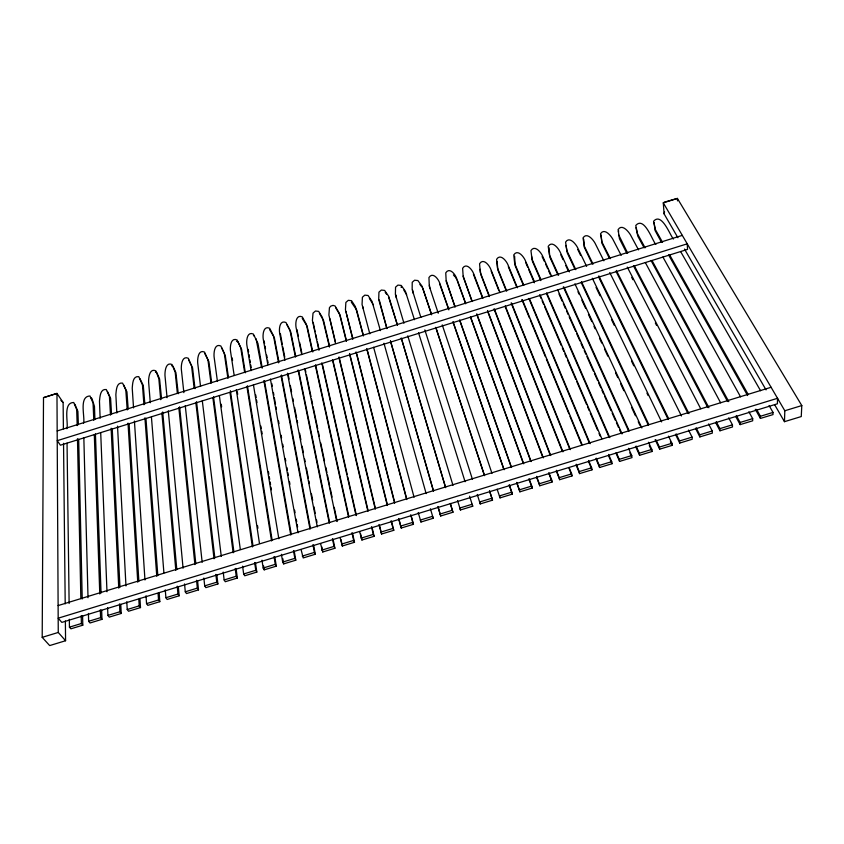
<?xml version="1.0" encoding="UTF-8"?>
<svg xmlns="http://www.w3.org/2000/svg" width="844" height="844" viewBox="0 0 844 844"><rect width="100%" height="100%" fill="white"/><g stroke="black" fill="none" stroke-linecap="round" stroke-linejoin="round"><path stroke-width="1.27" d="M748.86 411.756L752.679 418.635L752.679 420.797L740.146 424.616L735.746 416.525M65.368 620.994L65.579 640.733L49.68 645.576L42.2 637.347L43.508 397.64L56.97 393.409L63.121 402.482L63.395 428.815M769.095 405.574L773.03 412.421L772.988 414.594L760.433 418.424L760.444 416.261L756.583 409.393M784.466 421.673L784.814 410.754L663.289 202.855L664.492 202.106L677.394 198.424L801.8 405.574L801.262 416.556L784.466 421.673L774.602 404.635M677.901 237.713L664.091 213.859L664.576 211.844M654.089 222.658L655.071 230.496L661.485 242.291M618.346 231.836L618.715 230.95M601.171 235.086L601.814 242.956L609.505 258.549M583.7 239.232L584.238 247.123L592.256 263.95M549.001 247.619L549.803 257.051L557.916 274.965M514.608 256.165L515.146 265.638L523.291 285.093M43.508 397.64L56.97 393.409L58.257 632.451L65.579 640.733M57.17 430.946L682.3 235.381M58.109 605.581L771.099 387.291M69.44 627.155L81.383 623.516L82.796 625.193L70.875 628.822L69.44 627.155L69.335 619.274M88.641 621.3L100.594 617.65L101.976 619.338L90.034 622.977L88.641 621.3L88.43 613.44M107.916 615.413L119.89 611.763L121.219 613.461L109.266 617.112L107.916 615.413L107.599 607.532M127.212 609.526L139.207 605.865L140.505 607.585L128.531 611.235L127.212 609.526L126.8 601.666M146.54 603.629L158.556 599.957L159.811 601.688L147.827 605.348L146.54 603.629L146.023 595.748M165.899 597.721L177.936 594.049L179.15 595.79L167.144 599.451L165.899 597.721L165.276 589.861M185.29 591.802L197.338 588.12L198.509 589.882L186.482 593.554L185.29 591.802L184.551 583.932M204.702 585.873L216.771 582.191L217.9 583.964L205.862 587.635L204.702 585.873L203.858 578.045M224.145 579.944L236.236 576.252L237.322 578.034L225.264 581.716L224.145 579.944L223.196 572.095M243.663 573.983L255.764 570.291L256.819 572.095L244.739 575.777L243.663 573.983L242.597 566.176M263.17 568.033L275.281 564.33L276.294 566.145L264.204 569.837L263.17 568.033L261.988 560.226M282.698 562.072L294.83 558.369L295.801 560.194L283.689 563.887L282.698 562.072L281.411 554.308M302.257 556.101L314.411 552.398L315.339 554.234L303.207 557.937L301.097 549.634M321.849 550.119L334.013 546.406L334.91 548.262L322.756 551.976L320.583 543.663M341.461 544.137L353.657 540.413L354.501 542.281L342.337 545.994L340.111 537.691M361.105 538.145L373.322 534.41L374.124 536.299L361.939 540.012L359.671 531.741M380.781 532.131L393.009 528.407L393.779 530.306L381.572 534.02L378.945 524.483M400.489 526.118L412.737 522.383L413.465 524.293L401.238 528.027L398.547 518.49M440.03 514.049L452.31 510.303L452.954 512.245L440.695 515.99L437.867 506.484M491.968 498.203L479.645 501.958L480.236 503.921L492.527 500.175L489.499 490.691M511.844 492.136L499.5 495.903L500.038 497.876L512.35 494.12L509.259 484.667M531.741 486.06L532.216 488.064L519.883 491.82L519.387 489.837L531.741 486.06L529.061 478.643M551.67 479.983L552.103 481.998L539.759 485.764L539.295 483.76L551.67 479.983L548.885 472.608M571.631 473.885L572.021 475.921L559.656 479.687L559.234 477.672L571.631 473.885L569.215 467.755M591.623 467.787L591.971 469.834L579.585 473.611L579.216 471.574L591.623 467.787L588.616 460.486M611.689 461.668L611.995 463.725L599.588 467.502L599.261 465.455L611.689 461.668L608.577 454.431M631.734 455.549L631.998 457.617L619.58 461.404L619.285 459.347L631.734 455.549L628.516 448.333M651.821 449.419L652.032 451.498L639.594 455.296L639.351 453.217L651.821 449.419L648.498 442.267M671.929 443.279L672.109 445.379L659.639 449.177L659.438 447.088L671.929 443.279L668.49 436.158M692.069 437.129L692.207 439.249L679.726 443.058L679.568 440.948L692.069 437.129L688.546 430.081M712.241 430.978L712.325 433.109L699.834 436.918L699.718 434.797L712.241 430.978L708.601 423.952M732.444 424.806L732.486 426.958L719.974 430.778L719.9 428.636L732.444 424.806L728.71 417.854M740.146 424.616L740.114 422.464L752.679 418.635M760.444 416.261L773.03 412.421M42.2 637.347L58.257 632.451M784.814 410.754L801.8 405.574M433.215 518.269L432.529 516.338L420.27 520.083L420.977 522.003L433.215 518.269L430.408 508.763M460.455 509.955L472.724 506.21L472.123 504.258L459.822 508.014L460.455 509.955L457.543 500.481M236.499 341.261L237.987 341.852L241.606 349.427L245.34 372.784M171.638 365.737L173.073 366.338L175.911 372.647L178.253 393.715M155.433 372.035L156.847 372.647L159.59 378.988L161.542 398.832M90.508 397.693L91.163 397.841M400.942 287.013L401.828 287.435M351.357 302.226L356.643 309.97L363.374 335.332M302.247 318.388L307.153 326.248L312.786 351.959M269.679 329.698L274.332 337.632L278.974 362.129M253.432 335.501L254.234 335.944M204.733 353.488L208.89 361.612L211.633 382.469M188.528 359.649L192.559 367.815L195.006 388.651M139.893 378.534L143.269 385.392L144.841 403.886M123.657 384.938L126.938 391.838L128.183 409.087M107.42 391.373L110.596 398.326L111.535 414.225M74.926 404.318L77.891 411.355L78.365 424.659M60.926 400.425L63.121 402.482M453.428 274.922L454.884 276.716M419.869 284.375L421.958 287.087M403.865 290.157L406.618 294.651M385.244 292.404L386.573 294.218M369.366 298.386L373.27 304.747M335.796 307.933L340.111 315.287L346.462 340.733M319.412 313.324L323.611 320.709L329.624 346.378M455.612 277.613L456.456 278.921M286.77 324.423L290.726 331.882L295.727 356.358M542.091 256.618L544.496 261.556M684.484 249.064L766.046 389.875M673.417 239.01C670.368 236.098 661.77 211.644 653.551 221.307L655.482 229.726L662.561 242.312M680.623 251.565L760.581 390.74M388.567 296.961L397.376 324.813M669.651 254.899L748.217 394.517M668.553 254.877L747.584 395.551M755.296 409.277L760.433 418.424M655.894 244.412C652.76 241.806 644.436 215.579 635.754 225.475L637.558 233.915L645.101 247.788M662.899 257.019L740.578 396.859M652.022 260.522L728.794 401.649M736.337 415.522L740.114 422.464M644.088 247.735L637.811 236.172L635.975 227.711M650.998 260.448L727.581 401.501M638.528 249.877L630.436 234.822C628.084 230.939 621.817 223.66 618.093 229.621L619.475 238.81L626.754 253.094M645.365 262.621L720.628 402.799M221.761 347.844L225.264 355.472L228.492 377.648M627.704 253.168L618.842 235.149M634.424 265.955L708.907 407.715M716.239 421.662L719.9 428.636M633.464 265.871L707.789 407.546M715.712 422.644L719.974 430.778M473.421 274.321L482.473 297.763M621.195 255.373L612.702 238.989C610.423 235.075 604.23 227.817 600.517 233.767L602.057 242.228L610.391 258.665M627.271 267.084L700.71 408.728M631.702 277.37L632.916 279.712M655.345 323.03L656.558 325.373M616.352 270.407L688.999 413.666M696.142 427.75L699.718 434.797M616.046 271.462L687.944 413.444M695.678 428.699L699.834 436.918M603.861 260.807L595.041 243.177C592.847 239.221 586.717 231.994 583.004 237.924L584.428 246.406L593.068 264.088M609.737 272.559L681.488 415.976M598.839 275.882L668.606 418.55M676.107 433.869L679.568 440.948M598.586 276.916L668.216 419.489M675.696 434.808L679.726 443.058M439.566 283.626L448.818 309.864M586.622 266.377L577.454 247.376C575.344 243.399 569.278 236.183 565.575 242.112L566.862 250.605L575.84 269.658M592.34 278.246L661.622 421.905M577.739 249.434L580.598 255.373M596.043 287.435L600.042 295.748M611.478 319.507L614.337 325.436M631.502 361.063L633.781 365.811M646.937 393.125L648.086 395.498M670.389 441.813L672.109 445.379M581.453 281.569L648.783 424.458M656.073 439.946L659.438 447.088M575.081 269.489L567.242 252.82L566.018 245.425M581.242 282.571L648.445 425.376M655.166 439.661L659.639 449.177M422.76 288.416L431.622 314.812M569.362 271.884L559.952 251.628C557.926 247.608 551.934 240.413 548.22 246.332L549.391 254.846L558.601 275.155M574.901 283.795L641.862 427.971M560.817 254.856L563.032 259.625M565.796 265.586L568.012 270.354M577.961 291.802L579.068 294.187M581.832 300.147L585.694 308.493M588.458 314.453L591.781 321.596M593.986 326.364L595.094 328.749M599.514 338.286L601.73 343.054M604.494 349.015L607.807 356.157M615.55 372.848L617.766 377.616M620.53 383.566L623.843 390.719M631.586 407.409L635.448 415.744M638.212 421.705L639.879 425.281M649.268 445.548L652.032 451.498M564.024 287.108L629.054 430.514M636.102 446.054L639.351 453.217M563.317 286.907L628.78 431.411M635.806 446.94L639.594 455.296M551.67 276.357L542.534 255.911C540.582 251.86 534.653 244.686 530.95 250.594L531.994 259.119L540.93 279.628M557.578 289.587L622.07 433.9M545.562 263.961L547.714 268.772M548.79 271.177L550.394 274.785M558.992 294.028L562.209 301.245M563.286 303.65L565.427 308.461M566.503 310.866L568.117 314.474M569.183 316.88L575.629 331.312M576.705 333.718L579.923 340.944M580.999 343.35L583.141 348.161M584.217 350.566L585.831 354.174M586.907 356.579L593.343 371.012M594.419 373.417L597.636 380.633M598.712 383.039L600.865 387.85M601.93 390.255L603.544 393.863M604.62 396.269L611.056 410.701M612.132 413.106L615.36 420.323M616.426 422.728L618.578 427.549M619.654 429.955L621.258 433.563M629.846 452.806L631.46 456.414M546.722 292.889L609.822 437.635M616.658 453.312L619.285 459.347M540.835 280.598L532.437 261.313L531.562 256.133M546.606 293.86L609.073 437.297M615.898 452.964L619.58 461.404M534.526 281.959L525.2 260.247C523.333 256.154 517.467 249.001 513.753 254.909L514.682 263.455L523.797 285.23M540.223 295.221L601.846 438.743M525.58 262.273L527.648 267.094M528.682 269.51L534.379 282.782M539.548 294.841L541.099 298.459M542.133 300.875L543.684 304.494M544.718 306.899L561.281 345.502M562.315 347.918L563.866 351.537M564.9 353.952L566.451 357.571M567.495 359.977L575.766 379.283M576.8 381.688L586.633 404.614M587.667 407.03L589.217 410.648M590.262 413.054L597.499 429.944M599.05 433.563L600.084 435.979M608.883 456.477L611.995 463.725M529.367 298.533L590.146 443.68M596.223 458.197L599.261 465.455M528.882 298.47L589.418 443.184M596.022 458.988L599.588 467.502M256.101 338.834L261.608 367.594M517.435 287.772L507.909 264.657C506.126 260.532 500.323 253.39 496.61 259.298L497.411 267.854L506.716 291.032M522.447 299.926L582.096 444.672M508.32 266.672L516.834 287.35M521.845 299.514L529.357 317.766M530.359 320.192L545.382 356.695M546.384 359.122L568.93 413.866M569.932 416.303L581.453 444.282M588.458 461.309L591.971 469.834M511.622 303.228L570.396 449.62M576.273 464.253L579.216 471.574M506.221 290.747L497.907 270.027L497.074 261.44M511.116 302.943L569.805 449.23M576.157 465.076L579.585 473.611M499.943 292.425L490.733 269.12C489.035 264.963 483.296 257.831 479.582 263.739L480.268 272.317L489.246 295.674M505.271 305.908L562.916 451.814M491.176 271.124L498.92 290.747M505.218 306.688L562.336 451.392M569.12 468.557L572.021 475.921M91.869 398.326L94.454 406.333L94.918 419.479M494.457 309.21L550.731 455.538M556.396 470.298L559.234 477.672M489.288 296.592L480.795 274.479L480.141 269.268M494.014 308.883L550.214 455.116M556.344 471.089L559.656 479.687M482.937 298.227L473.642 273.667C472.018 269.479 466.342 262.347 462.628 268.255L463.198 276.853L472.25 301.477M487.579 310.508L543.314 457.87M487.579 311.267L542.819 457.427M548.853 473.4L552.103 481.998M476.786 313.799L531.14 461.584M536.584 476.364L539.295 483.76M471.891 301.15L463.198 276.051M476.871 314.696L530.707 461.151M536.584 477.145L539.759 485.764M465.571 303.028L456.625 278.288C455.085 274.068 449.472 266.947 445.759 272.844L446.202 281.463L454.916 306.277M470.488 316.627L523.691 463.799M457.131 280.271L465.624 303.766M470.541 317.376L523.28 463.324M529.082 479.403L532.216 488.064M459.706 319.918L511.548 467.513M516.771 482.388L519.387 489.837M455.053 307.153L446.276 280.651M459.843 320.794L511.179 467.038M516.834 483.148L519.883 491.82M448.713 309.147L439.692 283.004C438.226 278.742 432.677 271.631 428.952 277.528L429.279 286.169L438.247 313.251M453.006 321.596L504.111 469.728M453.101 322.313L503.773 469.222M509.354 485.406L512.35 494.12M442.235 324.877L491.978 473.431M497.116 489.151L500.038 497.876M431.463 314.105L422.158 286.369L417.907 280.567L414.583 280.219L412.22 282.307L412.157 289.513L420.839 317.344M435.989 327.883L484.561 475.657M435.736 327.335L484.298 475.119M489.647 491.408L492.527 500.175M424.838 329.909L472.45 479.36M477.25 494.426L480.236 503.921M414.446 319.697L405.384 291.264L401.238 285.441L397.935 285.093L395.551 287.182L395.393 294.408L403.959 323.22M418.54 332.768L465.086 481.724M469.602 496.198L472.724 506.21M407.768 335.838L452.996 485.416M401.48 338.644L445.495 487.083M450.348 503.435L452.954 512.245M397.492 325.394L388.673 296.265L384.621 290.42L381.34 290.062L378.945 292.151L378.703 299.398L386.89 328.622M401.227 337.969L445.6 487.663M450.453 504.016L452.31 510.303M386.858 328.179L379.283 299.979M390.466 340.786L433.468 490.775M438.173 507.16L440.695 515.99M390.498 341.24L433.521 491.345M380.412 330.626L372.014 301.371L368.068 295.495L364.808 295.136L362.403 297.225L362.055 304.505L369.82 333.855M383.957 343.255L426.146 493.603M373.628 347.317L414.087 497.285M418.213 512.487L420.977 522.003M367.066 349.279L406.734 498.931M411.112 515.42L413.465 524.293M363.353 335.954L355.387 306.604L351.526 300.696L348.298 300.327L345.871 302.426L345.439 309.727L352.771 339.183M366.707 348.635L406.692 499.553M410.722 514.777L412.737 522.383M346.705 314.559L352.876 338.697M356.769 353.942L394.422 501.336M398.969 519.134L401.238 528.027M356.02 351.895L394.644 503.235M349.638 353.457L387.428 504.86M391.553 521.392L393.779 530.306M346.367 341.377L339.383 313.388L335.079 305.992L333.032 305.38L330.743 306.15L329.434 307.712L328.896 315.044L335.501 343.318M349.543 354.1L387.301 505.503M391.11 520.769L393.009 528.407M329.856 318.599L335.395 341.683M339.088 357.065L375.116 507.096M379.726 526.329L381.572 534.02M338.866 357.35L375.274 509.175M332.926 360.493L368.111 510.631M372.025 527.31L374.124 536.299M329.466 347.053L322.334 317.355L318.673 311.394L315.477 311.003L313.029 313.113L312.407 320.467L318.874 350.102M332.473 359.882L367.91 511.316M371.518 526.719L373.322 534.41M315.097 331.734L313.198 322.44M315.677 334.308L316.838 339.446M317.418 342.02L319.148 349.732M322.324 363.88L347.19 474.444M347.77 477.018L356.453 515.589M360.493 533.587L361.939 540.012M321.754 362.899L355.936 515.114M315.603 364.819L348.867 516.57M352.528 533.281L354.501 542.281M312.28 351.368L306.372 324.36L302.3 316.901C296.001 314.095 295.294 323.178 296.075 327.504L301.751 354.586M315.371 365.515L348.583 517.266M351.969 532.701L353.657 540.413M429.891 288.31L429.427 285.335M296.919 329.55L298.27 335.996M299.62 342.432L301.783 352.739M305.296 369.493L305.834 372.067M306.383 374.641L310.972 396.543M311.52 399.128L312.596 404.276M313.135 406.85L317.734 428.752M318.272 431.337L319.359 436.485M320.709 442.931L324.497 460.961M325.847 467.407L326.923 472.556M327.461 475.14L329.624 485.448M330.173 488.022L332.061 497.042M334.224 507.349L337.199 521.518M340.987 539.559L342.337 545.994M304.726 368.765L336.598 520.927M298.618 370.527L329.645 522.51M333.063 539.253L334.91 548.262M295.432 357.065L289.914 330.015L285.958 322.513C279.68 319.707 278.931 328.822 279.638 333.148L284.913 360.272M298.059 369.946L329.297 523.227M332.441 538.683L334.013 546.406M413.075 293.1L412.642 290.114M282.265 344.225L280.366 333.591M282.761 346.8L284.776 357.128M288.047 373.903L289.049 379.061M290.315 385.518L291.57 391.964M292.826 398.421L293.332 400.995M294.588 407.452L296.603 417.769M297.099 420.354L297.605 422.939M299.62 433.257L300.875 439.713M302.131 446.159L303.386 452.616M304.652 459.062L305.148 461.647M306.404 468.093L308.419 478.421M308.925 480.996L309.431 483.58M311.436 493.909L312.702 500.355M313.957 506.811L315.213 513.257M316.468 519.714L316.975 522.288M321.754 546.806L322.756 551.976M287.424 373.185L317.323 526.878M281.411 375.021L310.455 528.449M313.63 545.213L315.339 554.234M278.604 362.857L273.488 335.775L269.658 328.232C263.381 325.425 262.6 334.572 263.212 338.908L267.864 364.766M281.041 375.749L310.022 529.188M312.945 544.654L314.411 552.398M396.321 297.985L395.931 294.999M264.109 340.934L264.573 343.519M265.037 346.103L265.512 348.688M266.672 355.145L267.137 357.729M267.601 360.304L268.065 362.888M271.789 383.556L272.253 386.141M273.424 392.597L273.889 395.182M274.353 397.767L275.513 404.223M275.977 406.808L276.442 409.393M278.541 421.019L279.005 423.604M281.105 435.23L281.569 437.804M282.729 444.271L283.194 446.856M285.293 458.471L285.757 461.056M286.918 467.513L287.382 470.097M287.846 472.682L288.321 475.267M289.481 481.724L289.946 484.308M294.598 510.145L295.062 512.73M296.233 519.187L296.698 521.771M297.162 524.356L297.626 526.93M270.418 378.988L298.069 532.828M262.262 368.132L257.958 343.476L253.369 334.045C247.113 331.238 246.29 340.427 246.817 344.763L251.09 370.632M264.531 381.108L291.275 534.241M294.218 551.111L295.801 560.194M263.866 380.57L290.769 535.012M293.48 550.583L294.83 558.369M248.178 349.384L248.6 351.98M249.033 354.575L249.465 357.181M249.898 359.776L250.33 362.382M250.763 364.977L251.185 367.583M255.711 394.887L256.143 397.482M256.565 400.088L256.998 402.683M260.87 426.083L261.302 428.689M261.735 431.284L262.167 433.879M268.413 471.585L268.835 474.191M269.268 476.786L269.7 479.381M270.133 481.987L270.565 484.583M270.987 487.188L271.42 489.784M282.835 558.686L283.689 563.887M253.443 384.864L278.847 538.788M247.419 385.761L272.137 540.192M274.838 557.061L276.294 566.145M244.633 372.246L240.698 347.591L237.101 339.963C230.855 337.157 229.99 346.378 230.444 350.714L234.168 375.443M246.912 386.531L271.557 540.972M274.047 556.544L275.281 564.33M362.762 306.509L362.994 308.071M232.184 357.93L232.575 360.525M237.291 391.732L237.681 394.327M257.525 525.633L257.916 528.238M263.613 565.934L264.204 569.837M236.32 389.759L259.446 543.304M230.391 390.698L253.021 545.994M255.489 562.959L256.819 572.095M227.901 378.291L224.325 353.647L220.843 345.977C214.608 343.16 213.711 352.423 214.081 356.769L217.446 381.477M229.979 392.565L252.377 546.944M254.635 562.505L255.764 570.291M346.167 311.71L346.378 313.282M221.276 404.244L221.634 406.84M219.387 395.783L240.297 549.275M213.521 396.807L233.904 551.965M236.13 568.909L237.322 578.034M211 383.271L207.93 359.797L204.554 352.075C198.329 349.268 197.401 358.573 197.686 362.909L200.555 386.447M212.867 397.608L233.166 552.778M235.212 568.434L236.236 576.252M202.307 400.826L221.276 556.407M196.536 401.67L214.851 557.926M216.834 574.848L217.9 583.964M194.152 388.156L191.567 366.011L188.307 358.257C182.082 355.44 181.122 364.787 181.323 369.134L183.865 392.639M195.819 402.482L214.038 558.749M215.853 574.384L216.771 582.191M185.269 405.69L202.17 562.378M179.603 406.797L195.808 563.729M197.57 580.725L198.509 589.882M177.345 393.241L175.204 372.309L172.06 364.502C165.846 361.686 164.844 371.075 164.97 375.422L167.059 397.714M178.822 407.62L194.922 564.583M196.536 580.282L197.338 588.12M168.294 410.828L183.074 568.202M162.713 411.967L176.797 569.531M178.327 586.601L179.15 595.79M160.698 399.687L158.841 378.671L155.813 370.811C149.599 367.995 148.565 377.426 148.607 381.783L150.285 402.725M161.869 412.811L175.837 570.407M177.229 586.169L177.936 594.049M151.435 417.115L163.905 572.854M145.938 418.297L157.828 575.492M159.115 592.52L159.811 601.688M143.934 404.74L142.467 385.086L138.806 376.667C132.677 375.759 132.635 383.872 132.234 388.198L133.542 407.905M144.915 417.843L156.794 576.378M158.06 593.406L158.556 599.957M664.091 213.859L663.289 202.855L677.394 198.424L677.542 200.872M134.418 421.04L144.968 579.986M129.079 423.551L138.87 581.294M139.935 598.375L140.505 607.585M127.212 409.962L125.809 389.991L122.549 383.081C116.409 382.174 116.324 390.318 115.86 394.665L116.831 413.011M128.014 423.108L137.762 582.202M138.806 599.293L139.207 605.865M117.516 426.114L125.967 585.947M112.241 428.647L119.953 587.245M120.776 604.293L121.219 613.461M110.501 415.111L109.435 396.49L106.281 389.527C100.13 388.641 100.003 396.807 99.465 401.174L100.141 418.255M111.123 428.214L118.761 588.162M119.51 603.893L119.89 611.763M100.71 432.719L106.977 591.76M95.435 433.943L101.048 593.037M101.649 610.138L101.976 619.338M93.821 420.375L93.051 403.01L89.991 396.005C78.323 396.152 85.518 418.202 83.472 423.424M94.317 434.839L99.782 593.976M100.33 609.758L100.594 617.65M83.841 437.846L88.019 597.71M78.682 439.07L82.216 598.976M82.585 616.014L82.796 625.193M77.194 425.555L76.677 409.54L73.723 402.493C62.488 402.482 68.68 423.435 66.855 428.699M77.469 438.669L80.855 598.607M81.214 615.645L81.383 623.516M67.045 443.153L69.124 603.502M63.543 443.29L65.199 603.882M777.535 398.294L777.398 403.801L61.823 622.387L58.183 618.188L777.535 398.294M687.238 243.821L57.223 440.684L60.43 445.199L687.543 249.381L687.238 243.821"/></g></svg>
